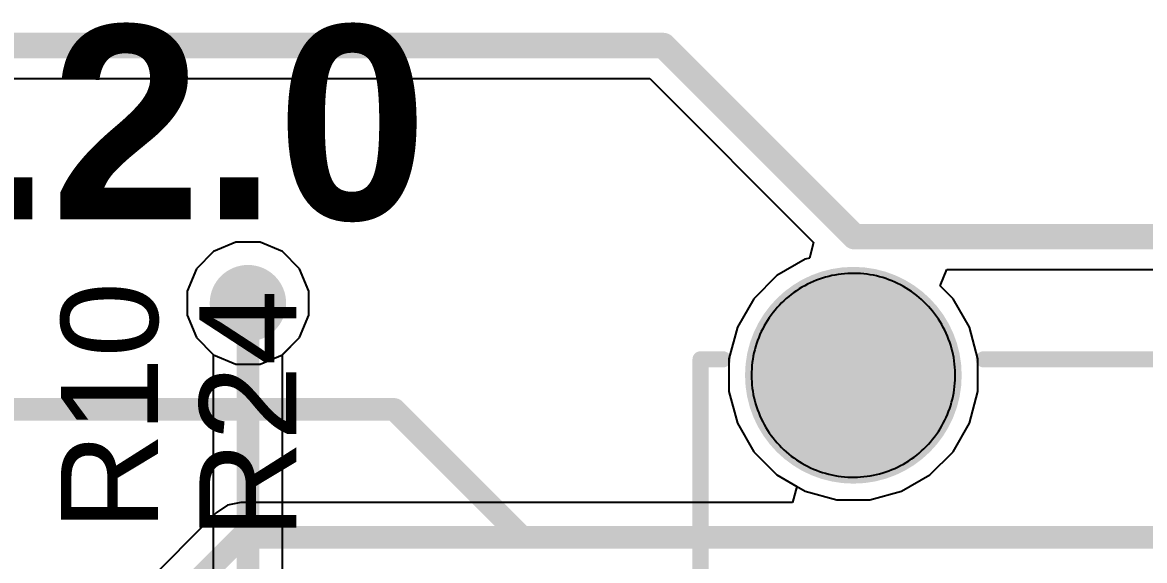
# Model space of a CAD drawing. Header units: inches. Extents: x -3 to 128, y -12 to 41.
# Drawn here: x 74.46 to 83.27, y 35.76 to 39.98 of the extents above; entities that cross this region are included whole.
import ezdxf

# ---------------------------------------------------------------- set-up
doc = ezdxf.new("R2010")
doc.units = ezdxf.units.IN
for name, color, linetype in [('Board Cutout', 216, 'Continuous'), ('Bottom Layer', 5, 'Continuous'), ('Bottom Solder', 6, 'Continuous'), ('Layer 1', 16, 'Continuous'), ('Layer 2', 76, 'Continuous'), ('Multi-Layer', 9, 'Continuous'), ('Pad Holes', 156, 'Continuous'), ('Top Layer', 1, 'Continuous'), ('Top Overlay', 2, 'Continuous'), ('Top Paste', 8, 'Continuous'), ('Top Solder', 216, 'Continuous'), ('Via Holes', 16, 'Continuous')]:
    doc.layers.add(name, color=color, linetype=linetype)
doc.styles.add('Arial', font='', dxfattribs={"height": 0.2})
doc.styles.add('Arial_Bold', font='', dxfattribs={"height": 0.2})
doc.styles.get('Arial').set_extended_font_data('Arial')
doc.styles.get('Arial_Bold').set_extended_font_data('Arial', bold=True)

msp = doc.modelspace()

# ---------------------------------------------------------------- hatches: boundary and pattern name
at = {"layer": 'Bottom Layer'}
h = msp.add_hatch(color=5, dxfattribs=at)
edge = h.paths.add_edge_path()
edge.add_arc((76.23, 37.7776), 0.3, 0, 360)
h = msp.add_hatch(color=5, dxfattribs=at)
edge = h.paths.add_edge_path()
edge.add_arc((80.9846, 37.2119), 0.8, 0, 360)
at = {"layer": 'Bottom Solder'}
h = msp.add_hatch(color=6, dxfattribs=at)
edge = h.paths.add_edge_path()
edge.add_arc((80.9846, 37.2119), 0.8508, 0, 360)
at = {"layer": 'Layer 1'}
h = msp.add_hatch(color=16, dxfattribs=at)
edge = h.paths.add_edge_path()
edge.add_arc((76.23, 37.7776), 0.3, 0, 360)
h = msp.add_hatch(color=16, dxfattribs=at)
edge = h.paths.add_edge_path()
edge.add_arc((80.9846, 37.2119), 0.8, 0, 360)
at = {"layer": 'Layer 2'}
h = msp.add_hatch(color=76, dxfattribs=at)
edge = h.paths.add_edge_path()
edge.add_arc((76.23, 37.7776), 0.3, 0, 360)
h = msp.add_hatch(color=76, dxfattribs=at)
edge = h.paths.add_edge_path()
edge.add_arc((80.9846, 37.2119), 0.8, 0, 360)
at = {"layer": 'Multi-Layer'}
h = msp.add_hatch(color=9, dxfattribs=at)
edge = h.paths.add_edge_path()
edge.add_arc((80.9846, 37.2119), 0.8, 0, 360)
at = {"layer": 'Pad Holes'}
h = msp.add_hatch(color=7, dxfattribs=at)
edge = h.paths.add_edge_path()
edge.add_arc((80.9846, 37.2119), 0.5, 0, 360)
at = {"layer": 'Top Layer'}
h = msp.add_hatch(color=1, dxfattribs=at)
edge = h.paths.add_edge_path()
edge.add_arc((76.23, 37.7776), 0.3, 0, 360)
h = msp.add_hatch(color=1, dxfattribs=at)
edge = h.paths.add_edge_path()
edge.add_arc((80.9846, 37.2119), 0.8, 0, 360)
at = {"layer": 'Top Solder'}
h = msp.add_hatch(color=216, dxfattribs=at)
edge = h.paths.add_edge_path()
edge.add_arc((80.9846, 37.2119), 0.8508, 0, 360)
at = {"layer": 'Via Holes'}
h = msp.add_hatch(color=7, dxfattribs=at)
edge = h.paths.add_edge_path()
edge.add_arc((76.23, 37.7776), 0.15, 0, 360)

# ---------------------------------------------------------------- linework, layer by layer
at = {"layer": 'Board Cutout', "const_width": 0.2}
for points in [[(62.0928, 39.8), (79.4926, 39.8)], [(79.4926, 39.8), (80.9927, 38.2999)], [(80.9927, 38.2999), (91.0928, 38.2999)]]:
    msp.add_lwpolyline(points, dxfattribs=at)
at = {"layer": 'Board Cutout', "const_width": 0.1}
for points in [[(79.4426, 39.8, 1), (79.5426, 39.8, 1)], [(79.4426, 39.8, 1), (79.5426, 39.8, 1)], [(80.9427, 38.2999, 1), (81.0427, 38.2999, 1)], [(80.9427, 38.2999, 1), (81.0427, 38.2999, 1)]]:
    msp.add_lwpolyline(points, format="xyb", close=True, dxfattribs=at)
at = {"layer": 'Bottom Layer', "const_width": 0.1778}
for points in [[(66.4563, 36.9435), (77.379, 36.9435)], [(77.379, 36.9435), (78.3821, 35.9405)], [(78.3821, 35.9405), (92.2479, 35.9405)]]:
    msp.add_lwpolyline(points, dxfattribs=at)
at = {"layer": 'Bottom Layer', "const_width": 0.0889}
for points in [[(77.3346, 36.9435, 1), (77.4235, 36.9435, 1)], [(77.3346, 36.9435, 1), (77.4235, 36.9435, 1)], [(78.3376, 35.9405, 1), (78.4265, 35.9405, 1)], [(78.3376, 35.9405, 1), (78.4265, 35.9405, 1)]]:
    msp.add_lwpolyline(points, format="xyb", close=True, dxfattribs=at)
at = {"layer": 'Layer 1'}
for p, q in [((70.2991, 39.5411), (79.3853, 39.5411)), ((79.3853, 39.5411), (80.6721, 38.2543)), ((76.135, 38.2554), (75.9594, 38.1827)), ((76.3251, 38.2554), (76.135, 38.2554)), ((76.5007, 38.1827), (76.3251, 38.2554)), ((80.6721, 38.2543), (80.6392, 38.1317)), ((75.9594, 38.1827), (75.825, 38.0483)), ((76.6351, 38.0483), (76.5007, 38.1827)), ((80.6072, 38.1231), (80.3842, 37.9944)), ((80.6392, 38.1317), (80.6072, 38.1231)), ((75.825, 38.0483), (75.7522, 37.8726)), ((76.7078, 37.8726), (76.6351, 38.0483)), ((80.3842, 37.9944), (80.2022, 37.8123)), ((75.7522, 37.8726), (75.7522, 37.6826)), ((76.7078, 37.6826), (76.7078, 37.8726)), ((80.2022, 37.8123), (80.0735, 37.5893)), ((75.7522, 37.6826), (75.825, 37.507)), ((76.6351, 37.507), (76.7078, 37.6826)), ((80.0735, 37.5893), (80.0068, 37.3407)), ((75.825, 37.507), (75.9594, 37.3725)), ((76.5007, 37.3725), (76.6351, 37.507)), ((75.9594, 37.3725), (76.135, 37.2998)), ((76.3251, 37.2998), (76.5007, 37.3725)), ((76.135, 37.2998), (76.3251, 37.2998)), ((80.0068, 37.3407), (80.0068, 37.0832)), ((80.0068, 37.0832), (80.0735, 36.8345)), ((80.0735, 36.8345), (80.2022, 36.6115)), ((80.2022, 36.6115), (80.3842, 36.4295)), ((80.3842, 36.4295), (80.5403, 36.3394)), ((80.5403, 36.3394), (80.5063, 36.2124)), ((75.9818, 36.1327), (74.0817, 34.2326)), ((76.0701, 36.1917), (75.9818, 36.1327)), ((76.1741, 36.2124), (76.0701, 36.1917)), ((80.5063, 36.2124), (76.1741, 36.2124))]:
    msp.add_line(p, q, dxfattribs=at)
at = {"layer": 'Layer 1', "const_width": 0.1778}
for points in [[(71.6293, 31.3957), (76.1741, 35.9405)], [(76.1741, 35.9405), (96.7533, 35.9405)]]:
    msp.add_lwpolyline(points, dxfattribs=at)
at = {"layer": 'Layer 1', "const_width": 0.0889}
msp.add_lwpolyline([(76.1297, 35.9405, 1), (76.2186, 35.9405, 1)], format="xyb", close=True, dxfattribs=at)
msp.add_lwpolyline([(76.1297, 35.9405, 1), (76.2186, 35.9405, 1)], format="xyb", close=True, dxfattribs=at)
at = {"layer": 'Layer 2'}
for p, q in [((70.7927, 39.5411), (79.3853, 39.5411)), ((79.3853, 39.5411), (80.6721, 38.2543)), ((80.6721, 38.2543), (80.6392, 38.1317)), ((80.6072, 38.1231), (80.3842, 37.9944)), ((80.6392, 38.1317), (80.6072, 38.1231)), ((80.3842, 37.9944), (80.2022, 37.8123)), ((81.6654, 37.9139), (81.718, 38.0409)), ((81.718, 38.0409), (90.4514, 38.0409)), ((81.7671, 37.8123), (81.6654, 37.9139)), ((80.2022, 37.8123), (80.0735, 37.5893)), ((81.8958, 37.5893), (81.7671, 37.8123)), ((80.0735, 37.5893), (80.0068, 37.3407)), ((81.9624, 37.3407), (81.8958, 37.5893)), ((80.0068, 37.3407), (80.0068, 37.0832)), ((81.9624, 37.0832), (81.9624, 37.3407)), ((80.0068, 37.0832), (80.0735, 36.8345)), ((81.8958, 36.8345), (81.9624, 37.0832)), ((80.0735, 36.8345), (80.2022, 36.6115)), ((81.7671, 36.6115), (81.8958, 36.8345)), ((80.2022, 36.6115), (80.3842, 36.4295)), ((81.585, 36.4295), (81.7671, 36.6115)), ((80.3842, 36.4295), (80.6072, 36.3008)), ((81.362, 36.3008), (81.585, 36.4295)), ((80.6072, 36.3008), (80.8559, 36.2341)), ((80.8559, 36.2341), (81.1133, 36.2341)), ((81.1133, 36.2341), (81.362, 36.3008))]:
    msp.add_line(p, q, dxfattribs=at)
at = {"layer": 'Top Layer'}
for p, q in [((70.3714, 39.5411), (79.3853, 39.5411)), ((79.3853, 39.5411), (80.6721, 38.2543)), ((76.135, 38.2554), (75.9594, 38.1827)), ((76.3251, 38.2554), (76.135, 38.2554)), ((76.5007, 38.1827), (76.3251, 38.2554)), ((80.6721, 38.2543), (80.6392, 38.1317)), ((75.9594, 38.1827), (75.825, 38.0483)), ((76.6351, 38.0483), (76.5007, 38.1827)), ((80.6072, 38.1231), (80.3842, 37.9944)), ((80.6392, 38.1317), (80.6072, 38.1231)), ((75.825, 38.0483), (75.7522, 37.8726)), ((76.7078, 37.8726), (76.6351, 38.0483)), ((80.3842, 37.9944), (80.2022, 37.8123)), ((81.6654, 37.9139), (81.718, 38.0409)), ((81.718, 38.0409), (90.4514, 38.0409)), ((81.7671, 37.8123), (81.6654, 37.9139)), ((75.7522, 37.8726), (75.7522, 37.6826)), ((76.7078, 37.6826), (76.7078, 37.8726)), ((80.2022, 37.8123), (80.0735, 37.5893)), ((81.8958, 37.5893), (81.7671, 37.8123)), ((75.7522, 37.6826), (75.825, 37.507)), ((76.6351, 37.507), (76.7078, 37.6826)), ((80.0735, 37.5893), (80.0068, 37.3407)), ((81.9624, 37.3407), (81.8958, 37.5893)), ((75.825, 37.507), (75.9581, 37.3738)), ((76.502, 37.3738), (76.6351, 37.507)), ((75.9581, 37.3738), (75.9581, 35.6601)), ((76.502, 35.6601), (76.502, 37.3738)), ((80.0068, 37.3407), (80.0068, 37.0832)), ((81.9624, 37.0832), (81.9624, 37.3407)), ((80.0068, 37.0832), (80.0735, 36.8345)), ((81.8958, 36.8345), (81.9624, 37.0832)), ((80.0735, 36.8345), (80.2022, 36.6115)), ((81.7671, 36.6115), (81.8958, 36.8345)), ((80.2022, 36.6115), (80.3842, 36.4295)), ((81.585, 36.4295), (81.7671, 36.6115)), ((80.3842, 36.4295), (80.6072, 36.3008)), ((81.362, 36.3008), (81.585, 36.4295)), ((80.6072, 36.3008), (80.8559, 36.2341)), ((80.8559, 36.2341), (81.1133, 36.2341)), ((81.1133, 36.2341), (81.362, 36.3008))]:
    msp.add_line(p, q, dxfattribs=at)
at = {"layer": 'Top Layer', "const_width": 0.1778}
msp.add_lwpolyline([(76.23, 35.2537), (76.23, 37.7776)], dxfattribs=at)
at = {"layer": 'Top Layer', "const_width": 0.0889}
msp.add_lwpolyline([(76.1856, 37.7776, 1), (76.2745, 37.7776, 1)], format="xyb", close=True, dxfattribs=at)
at = {"layer": 'Top Overlay', "const_width": 0.127}
for points in [[(79.7847, 37.3369), (79.9611, 37.3369)], [(79.7847, 34.2119), (79.7847, 37.3369)], [(82.0081, 37.3369), (90.1612, 37.3369)]]:
    msp.add_lwpolyline(points, dxfattribs=at)
at = {"layer": 'Top Overlay', "const_width": 0.0635}
for points in [[(79.7529, 37.3369, 1), (79.8164, 37.3369, 1)], [(79.7529, 37.3369, 1), (79.8164, 37.3369, 1)], [(79.9293, 37.3369, 1), (79.9928, 37.3369, 1)], [(81.9764, 37.3369, 1), (82.0399, 37.3369, 1)]]:
    msp.add_lwpolyline(points, format="xyb", close=True, dxfattribs=at)
at = {"layer": 'Top Paste'}
for p, q in [((80.7664, 37.9816), (80.7422, 37.9743)), ((80.7908, 37.9881), (80.7664, 37.9816)), ((80.8154, 37.9938), (80.7908, 37.9881)), ((80.8402, 37.9988), (80.8154, 37.9938)), ((80.8651, 38.0029), (80.8402, 37.9988)), ((80.8901, 38.0063), (80.8651, 38.0029)), ((80.9153, 38.0089), (80.8901, 38.0063)), ((80.9404, 38.0107), (80.9153, 38.0089)), ((80.9657, 38.0117), (80.9404, 38.0107)), ((80.9909, 38.0119), (80.9657, 38.0117)), ((81.0162, 38.0113), (80.9909, 38.0119)), ((81.0414, 38.0099), (81.0162, 38.0113)), ((81.0666, 38.0077), (81.0414, 38.0099)), ((81.0917, 38.0047), (81.0666, 38.0077)), ((81.1166, 38.0009), (81.0917, 38.0047)), ((81.1415, 37.9964), (81.1166, 38.0009)), ((81.1662, 37.991), (81.1415, 37.9964)), ((81.1907, 37.9849), (81.1662, 37.991)), ((81.2149, 37.978), (81.1907, 37.9849)), ((80.581, 37.9026), (80.5594, 37.8895)), ((80.603, 37.915), (80.581, 37.9026)), ((80.6254, 37.9267), (80.603, 37.915)), ((80.6481, 37.9377), (80.6254, 37.9267)), ((80.6712, 37.948), (80.6481, 37.9377)), ((80.6946, 37.9575), (80.6712, 37.948)), ((80.7183, 37.9663), (80.6946, 37.9575)), ((80.7422, 37.9743), (80.7183, 37.9663)), ((81.239, 37.9704), (81.2149, 37.978)), ((81.2628, 37.962), (81.239, 37.9704)), ((81.2864, 37.9528), (81.2628, 37.962)), ((81.3096, 37.9429), (81.2864, 37.9528)), ((81.3325, 37.9323), (81.3096, 37.9429)), ((81.3551, 37.921), (81.3325, 37.9323)), ((81.3773, 37.9089), (81.3551, 37.921)), ((81.3991, 37.8962), (81.3773, 37.9089)), ((81.4205, 37.8827), (81.3991, 37.8962)), ((80.4581, 37.8143), (80.4394, 37.7973)), ((80.4774, 37.8306), (80.4581, 37.8143)), ((80.4972, 37.8463), (80.4774, 37.8306)), ((80.5175, 37.8613), (80.4972, 37.8463)), ((80.5382, 37.8758), (80.5175, 37.8613)), ((80.5594, 37.8895), (80.5382, 37.8758)), ((81.4415, 37.8686), (81.4205, 37.8827)), ((81.462, 37.8539), (81.4415, 37.8686)), ((81.482, 37.8385), (81.462, 37.8539)), ((81.5015, 37.8225), (81.482, 37.8385)), ((81.5206, 37.8059), (81.5015, 37.8225)), ((81.539, 37.7887), (81.5206, 37.8059)), ((80.37, 37.724), (80.3541, 37.7044)), ((80.3864, 37.7431), (80.37, 37.724)), ((80.4035, 37.7618), (80.3864, 37.7431)), ((80.4212, 37.7798), (80.4035, 37.7618)), ((80.4394, 37.7973), (80.4212, 37.7798)), ((81.557, 37.7709), (81.539, 37.7887)), ((81.5743, 37.7525), (81.557, 37.7709)), ((81.5911, 37.7336), (81.5743, 37.7525)), ((81.6072, 37.7142), (81.5911, 37.7336)), ((80.3104, 37.6425), (80.2971, 37.621)), ((80.3243, 37.6636), (80.3104, 37.6425)), ((80.3389, 37.6842), (80.3243, 37.6636)), ((80.3541, 37.7044), (80.3389, 37.6842)), ((81.6228, 37.6943), (81.6072, 37.7142)), ((81.6377, 37.6739), (81.6228, 37.6943)), ((81.652, 37.6531), (81.6377, 37.6739)), ((81.6656, 37.6318), (81.652, 37.6531)), ((81.6785, 37.6101), (81.6656, 37.6318)), ((80.2615, 37.5541), (80.2511, 37.5311)), ((80.2727, 37.5768), (80.2615, 37.5541)), ((80.2845, 37.5991), (80.2727, 37.5768)), ((80.2971, 37.621), (80.2845, 37.5991)), ((81.6907, 37.588), (81.6785, 37.6101)), ((81.7022, 37.5655), (81.6907, 37.588)), ((81.713, 37.5427), (81.7022, 37.5655)), ((81.7231, 37.5195), (81.713, 37.5427)), ((80.2242, 37.4603), (80.2167, 37.4362)), ((80.2324, 37.4842), (80.2242, 37.4603)), ((80.2414, 37.5078), (80.2324, 37.4842)), ((80.2511, 37.5311), (80.2414, 37.5078)), ((81.7324, 37.4961), (81.7231, 37.5195)), ((81.7411, 37.4723), (81.7324, 37.4961)), ((81.7489, 37.4483), (81.7411, 37.4723)), ((80.2041, 37.3873), (80.1989, 37.3626)), ((80.21, 37.4118), (80.2041, 37.3873)), ((80.2167, 37.4362), (80.21, 37.4118)), ((81.756, 37.4241), (81.7489, 37.4483)), ((81.7623, 37.3996), (81.756, 37.4241)), ((81.7678, 37.375), (81.7623, 37.3996)), ((81.7726, 37.3501), (81.7678, 37.375)), ((80.1882, 37.2876), (80.1862, 37.2624)), ((80.191, 37.3127), (80.1882, 37.2876)), ((80.1946, 37.3377), (80.191, 37.3127)), ((80.1989, 37.3626), (80.1946, 37.3377)), ((81.7766, 37.3252), (81.7726, 37.3501)), ((81.7797, 37.3001), (81.7766, 37.3252)), ((81.7821, 37.275), (81.7797, 37.3001)), ((80.185, 37.2372), (80.1846, 37.2119)), ((80.1846, 37.2119), (80.185, 37.1867)), ((80.1862, 37.2624), (80.185, 37.2372)), ((81.7837, 37.2498), (81.7821, 37.275)), ((81.7845, 37.2245), (81.7837, 37.2498)), ((81.7837, 37.1741), (81.7845, 37.1993)), ((81.7845, 37.1993), (81.7845, 37.2245)), ((80.185, 37.1867), (80.1862, 37.1614)), ((80.1862, 37.1614), (80.1882, 37.1363)), ((80.1882, 37.1363), (80.191, 37.1112)), ((80.191, 37.1112), (80.1946, 37.0861)), ((81.7766, 37.0986), (81.7797, 37.1237)), ((81.7797, 37.1237), (81.7821, 37.1488)), ((81.7821, 37.1488), (81.7837, 37.1741)), ((80.1946, 37.0861), (80.1989, 37.0613)), ((80.1989, 37.0613), (80.2041, 37.0365)), ((80.2041, 37.0365), (80.21, 37.012)), ((80.21, 37.012), (80.2167, 36.9876)), ((81.756, 36.9998), (81.7623, 37.0242)), ((81.7623, 37.0242), (81.7678, 37.0489)), ((81.7678, 37.0489), (81.7726, 37.0737)), ((81.7726, 37.0737), (81.7766, 37.0986)), ((80.2167, 36.9876), (80.2242, 36.9635)), ((80.2242, 36.9635), (80.2324, 36.9396)), ((80.2324, 36.9396), (80.2414, 36.916)), ((81.7231, 36.9043), (81.7324, 36.9278)), ((81.7324, 36.9278), (81.7411, 36.9515)), ((81.7411, 36.9515), (81.7489, 36.9755)), ((81.7489, 36.9755), (81.756, 36.9998)), ((80.2414, 36.916), (80.2511, 36.8927)), ((80.2511, 36.8927), (80.2615, 36.8697)), ((80.2615, 36.8697), (80.2727, 36.8471)), ((80.2727, 36.8471), (80.2845, 36.8247)), ((81.6785, 36.8138), (81.6907, 36.8358)), ((81.6907, 36.8358), (81.7022, 36.8583)), ((81.7022, 36.8583), (81.713, 36.8812)), ((81.713, 36.8812), (81.7231, 36.9043)), ((80.2845, 36.8247), (80.2971, 36.8029)), ((80.2971, 36.8029), (80.3104, 36.7813)), ((80.3104, 36.7813), (80.3243, 36.7603)), ((80.3243, 36.7603), (80.3389, 36.7397)), ((81.6228, 36.7295), (81.6377, 36.7499)), ((81.6377, 36.7499), (81.652, 36.7707)), ((81.652, 36.7707), (81.6656, 36.792)), ((81.6656, 36.792), (81.6785, 36.8138)), ((80.3389, 36.7397), (80.3541, 36.7195)), ((80.3541, 36.7195), (80.37, 36.6999)), ((80.37, 36.6999), (80.3864, 36.6807)), ((80.3864, 36.6807), (80.4035, 36.6621)), ((80.4035, 36.6621), (80.4212, 36.644)), ((81.557, 36.653), (81.5743, 36.6713)), ((81.5743, 36.6713), (81.5911, 36.6902)), ((81.5911, 36.6902), (81.6072, 36.7096)), ((81.6072, 36.7096), (81.6228, 36.7295)), ((80.4212, 36.644), (80.4394, 36.6265)), ((80.4394, 36.6265), (80.4581, 36.6096)), ((80.4581, 36.6096), (80.4774, 36.5933)), ((80.4774, 36.5933), (80.4972, 36.5776)), ((80.4972, 36.5776), (80.5175, 36.5625)), ((81.462, 36.5699), (81.482, 36.5853)), ((81.482, 36.5853), (81.5015, 36.6014)), ((81.5015, 36.6014), (81.5206, 36.618)), ((81.5206, 36.618), (81.539, 36.6352)), ((81.539, 36.6352), (81.557, 36.653)), ((80.5175, 36.5625), (80.5382, 36.5481)), ((80.5382, 36.5481), (80.5594, 36.5343)), ((80.5594, 36.5343), (80.581, 36.5212)), ((80.581, 36.5212), (80.603, 36.5088)), ((80.603, 36.5088), (80.6254, 36.4971)), ((80.6254, 36.4971), (80.6481, 36.4861)), ((80.6481, 36.4861), (80.6712, 36.4759)), ((81.3096, 36.4809), (81.3325, 36.4916)), ((81.3325, 36.4916), (81.3551, 36.5029)), ((81.3551, 36.5029), (81.3773, 36.5149)), ((81.3773, 36.5149), (81.3991, 36.5277)), ((81.3991, 36.5277), (81.4205, 36.5411)), ((81.4205, 36.5411), (81.4415, 36.5552)), ((81.4415, 36.5552), (81.462, 36.5699)), ((80.6712, 36.4759), (80.6946, 36.4664)), ((80.6946, 36.4664), (80.7183, 36.4576)), ((80.7183, 36.4576), (80.7422, 36.4495)), ((80.7422, 36.4495), (80.7664, 36.4423)), ((80.7664, 36.4423), (80.7908, 36.4357)), ((80.7908, 36.4357), (80.8154, 36.43)), ((80.8154, 36.43), (80.8402, 36.4251)), ((80.8402, 36.4251), (80.8651, 36.4209)), ((80.8651, 36.4209), (80.8901, 36.4175)), ((80.8901, 36.4175), (80.9153, 36.4149)), ((80.9153, 36.4149), (80.9404, 36.4131)), ((80.9404, 36.4131), (80.9657, 36.4122)), ((80.9657, 36.4122), (80.9909, 36.4119)), ((80.9909, 36.4119), (81.0162, 36.4126)), ((80.9909, 36.4119), (80.9909, 36.4119)), ((81.0162, 36.4126), (81.0414, 36.4139)), ((81.0414, 36.4139), (81.0666, 36.4161)), ((81.0666, 36.4161), (81.0917, 36.4191)), ((81.0917, 36.4191), (81.1166, 36.4229)), ((81.1166, 36.4229), (81.1415, 36.4274)), ((81.1415, 36.4274), (81.1662, 36.4328)), ((81.1662, 36.4328), (81.1907, 36.4389)), ((81.1907, 36.4389), (81.2149, 36.4458)), ((81.2149, 36.4458), (81.239, 36.4535)), ((81.239, 36.4535), (81.2628, 36.4619)), ((81.2628, 36.4619), (81.2864, 36.471)), ((81.2864, 36.471), (81.3096, 36.4809))]:
    msp.add_line(p, q, dxfattribs=at)

# ---------------------------------------------------------------- texts
at = {"layer": 'Top Overlay'}
for s, height, rotation, style, p in [('V.1.2.0', 1.524, 360, 'Arial_Bold', (70.8958, 38.4346)), ('R10', 0.762, 90, 'Arial', (75.5235, 35.9914)), ('R24', 0.762, 90, 'Arial', (76.6109, 35.9279))]:
    msp.add_text(s, height=height, rotation=rotation, dxfattribs=dict(at, style=style)).set_placement(p)

doc.saveas('drawing.dxf')
